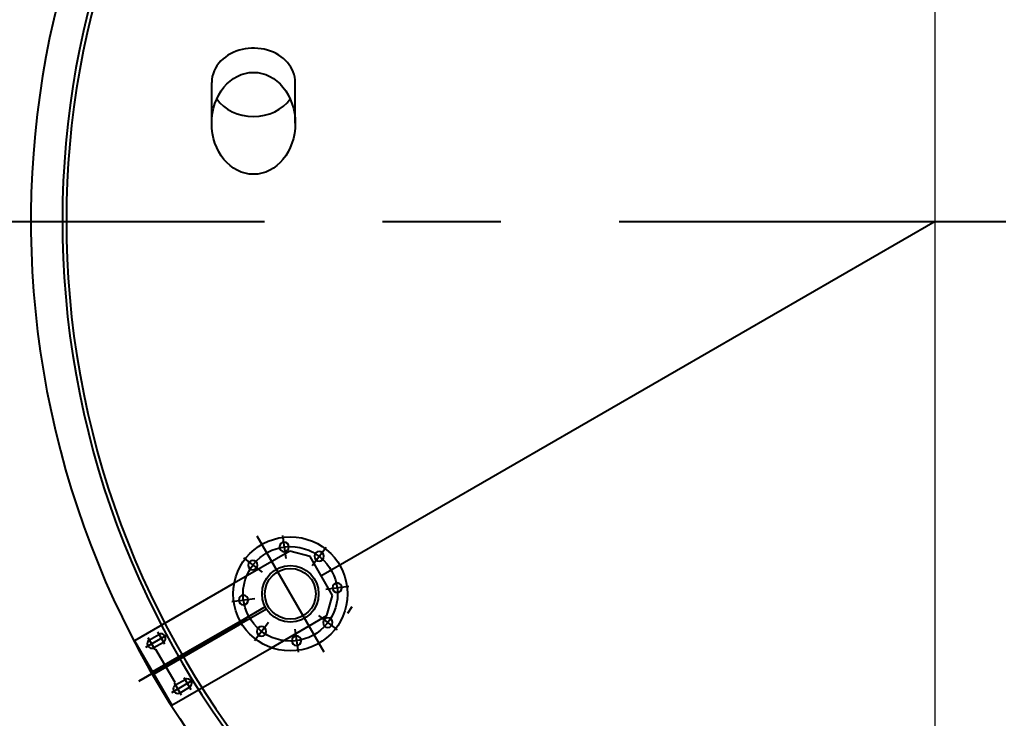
# Model space of a CAD drawing. Header units: metres. Extents: x 0 to 63075, y 0 to 44550.
# Drawn here: x 12725 to 14697, y 29251 to 30658 of the extents above; entities that cross this region are included whole.
import ezdxf

# ---------------------------------------------------------------- set-up
doc = ezdxf.new("R2010")
doc.units = ezdxf.units.M
doc.header["$LTSCALE"] = 75
doc.linetypes.add('CENTER2', pattern=[28.575, 19.05, -3.175, 3.175, -3.175])
doc.linetypes.add('CENTERX2', pattern=[101.6, 63.5, -12.7, 12.7, -12.7])
for name, color, linetype in [('SC1', 7, 'CENTER2'), ('SDM', 7, 'Continuous'), ('SL1', 8, 'Continuous')]:
    doc.layers.add(name, color=color, linetype=linetype)
doc.styles.add('ROMANS', font='ROMANS.SHX')
doc.dimstyles.new('75___1-75', dxfattribs={"dimscale": 75, "dimtxt": 2.5, "dimasz": 2, "dimexe": 1.5, "dimexo": 1, "dimgap": 0.5, "dimtad": 1, "dimdec": 0, "dimzin": 12, "dimtxsty": 'ROMANS', "dimcen": 0, "dimclrd": 256, "dimclre": 256, "dimclrt": 3, "dimazin": 3, "dimtfac": 1, "dimtdec": 0, "dimtmove": 0, "dimatfit": 0, "dimfxl": 1, "dimlwd": -1, "dimlwe": -1, "dimarcsym": 0})

# ---------------------------------------------------------------- blocks, each defined once
blk = doc.blocks.new('A$C29c634ac')
at = {"layer": 'SC1'}
for p, q in [((3529.9, 7583.1), (9090.1, 7583.1)), ((6310, 7583.1), (4705.9, 6657))]:
    blk.add_line(p, q, dxfattribs=at)
at = {"layer": 'SL1'}
for p, q in [((4852.6, 7781), (4852.6, 7863.5)), ((5020.9, 7781), (5020.9, 7863.5)), ((4943.5, 6950), (5078.5, 6716.2)), ((4995.5, 6950.8), (5001.6, 6904.3)), ((5054.7, 6890.1), (5083.2, 6927.3)), ((5009.8, 6919.1), (4898, 6854.5)), ((4916.8, 6905.4), (4954, 6876.8)), ((5050.8, 6908.1), (5009.8, 6919.1)), ((5095.8, 6830.1), (5050.8, 6908.1)), ((4898, 6854.5), (4697.2, 6738.6)), ((5082.2, 6842.5), (5128.6, 6848.6)), ((4893.3, 6817.6), (4939.7, 6823.7)), ((5084.8, 6789.2), (5095.8, 6830.1)), ((4960.4, 6806.7), (4910.2, 6777.7)), ((4962.8, 6802.5), (4912.6, 6773.6)), ((5135.1, 6806.7), (5126.1, 6793.8)), ((4705.9, 6657), (4924.6, 6783.2)), ((4973, 6724.6), (5084.8, 6789.2)), ((5068, 6789.4), (5105.1, 6760.9)), ((4910.2, 6777.7), (4733.5, 6675.7)), ((4912.6, 6773.6), (4735.9, 6671.5)), ((4938.7, 6739), (4967.2, 6776.1)), ((4719.7, 6725.6), (4763, 6750.6)), ((4738.8, 6720.5), (4724.8, 6744.7)), ((4727.3, 6740.4), (4746.4, 6751.4)), ((4757.9, 6731.5), (4743.9, 6755.7)), ((4757.9, 6731.5), (4743.9, 6755.7)), ((5020.3, 6761.9), (5026.5, 6715.5)), ((4697.2, 6738.6), (4772.2, 6608.7)), ((4736.3, 6724.8), (4755.4, 6735.8)), ((4772.2, 6608.7), (4973, 6724.6)), ((4778.9, 6654.7), (4740.4, 6721.3)), ((4796.4, 6664.8), (4810.4, 6640.5)), ((4796.4, 6664.8), (4810.4, 6640.5)), ((4772.2, 6634.7), (4815.5, 6659.7)), ((4777.3, 6653.8), (4791.3, 6629.5)), ((4779.8, 6649.5), (4798.9, 6660.5)), ((4788.8, 6633.9), (4807.9, 6644.9))]:
    blk.add_line(p, q, dxfattribs=at)
for points in [[(4962.8, 6802.5), (4960.4, 6806.7)], [(4919.5, 6777.5), (4917.1, 6781.7)]]:
    blk.add_lwpolyline(points, dxfattribs=at)
for radius in [115, 95.2, 57, 51.2]:
    blk.add_circle((5011, 6833.1), radius, dxfattribs=at)
at = {"layer": 'SL1', "extrusion": (-1.11261e-16, 1.92087e-16, -1)}
for centre in [(-4998.5, 6927.6), (-4935.4, 6891.1), (-5069, 6908.7), (-5105.4, 6845.5), (-4916.5, 6820.7), (-5086.5, 6775.1), (-4953, 6757.6), (-5023.4, 6738.7)]:
    blk.add_circle(centre, 9.52, dxfattribs=at)
at = {"layer": 'SL1'}
for centre, radius, start, end in [((6310, 7583.1), 1821.5, 111.6333, 68.3667), ((6310, 7583.1), 1758, 110.2335, 69.7665), ((6310, 7583.1), 1758, 110.2343, 69.7657), ((6310, 7583.1), 1750, 110.3301, 69.6699), ((5703.8, 7233.1), 1058, 199.7779, 199.7875), ((4750.9, 6743.6), 9, 300, 120), ((4731.8, 6732.6), 9, 120, 300), ((4784.3, 6641.7), 9, 120, 300), ((4803.4, 6652.7), 9, 300, 120)]:
    blk.add_arc(centre, radius, start, end, dxfattribs=at)
for major_axis, start_param, end_param in [((-84.1, 0), 3.141593, 5.604734), ((-84.1, 0), 5.604734, 6.283185), ((84.1, 0), 3.642789, 5.781989)]:
    blk.add_ellipse((4936.7, 7863.5), major_axis=major_axis, ratio=0.819152, start_param=start_param, end_param=end_param, dxfattribs=at)
blk.add_ellipse((4936.7, 7781), major_axis=(0, -102.7), ratio=0.819152, dxfattribs=at)
blk = doc.blocks.new('*D27')
at = {"layer": 'Defpoints', "color": 0, "transparency": 16777216}
for p in [(11068.1, 30251.5), (11789.4, 30251.5), (14328.3, 29104.2)]:
    blk.add_point(p, dxfattribs=at)
at = {"layer": 'SDM', "transparency": 16777216}
for p, q in [((11714.4, 30251.5), (10955.6, 30251.5)), ((11068.1, 29254.2), (11068.1, 30101.5)), ((14253.3, 29104.2), (10955.6, 29104.2))]:
    blk.add_line(p, q, dxfattribs=at)
for points in [[(11043.1, 30101.5), (11093.1, 30101.5), (11068.1, 30251.5)], [(11043.1, 29254.2), (11093.1, 29254.2), (11068.1, 29104.2)]]:
    blk.add_solid(points, dxfattribs=at)
at = {"layer": 'SDM', "color": 3, "transparency": 16777216, "insert": (10936.8, 29677.9), "char_height": 187.5, "attachment_point": 5, "rotation": 90, "style": 'ROMANS'}
blk.add_mtext('1147', dxfattribs=at)

msp = doc.modelspace()

# ---------------------------------------------------------------- linework, layer by layer
at = {"layer": 'SC1', "color": 7, "linetype": 'CENTERX2', "lineweight": 9}
msp.add_line((14569.5, 27471.4), (14569.5, 41727.5), dxfattribs=at)

# ---------------------------------------------------------------- block references
at = {"layer": 'SDM'}
msp.add_blockref('A$C29c634ac', (8259.5, 22668.4), dxfattribs=at)

# ---------------------------------------------------------------- dimensions: what is measured, and where the dimension line sits
dim = msp.add_linear_dim(base=(11068.1, 30251.5), p1=(14328.3, 29104.2), p2=(11789.4, 30251.5), angle=90, dimstyle='75___1-75', dxfattribs=at)
dim.commit()
dim.dimension.update_dxf_attribs({"geometry": '*D27', "text_midpoint": (10936.8, 29677.9)})

doc.saveas('drawing.dxf')
